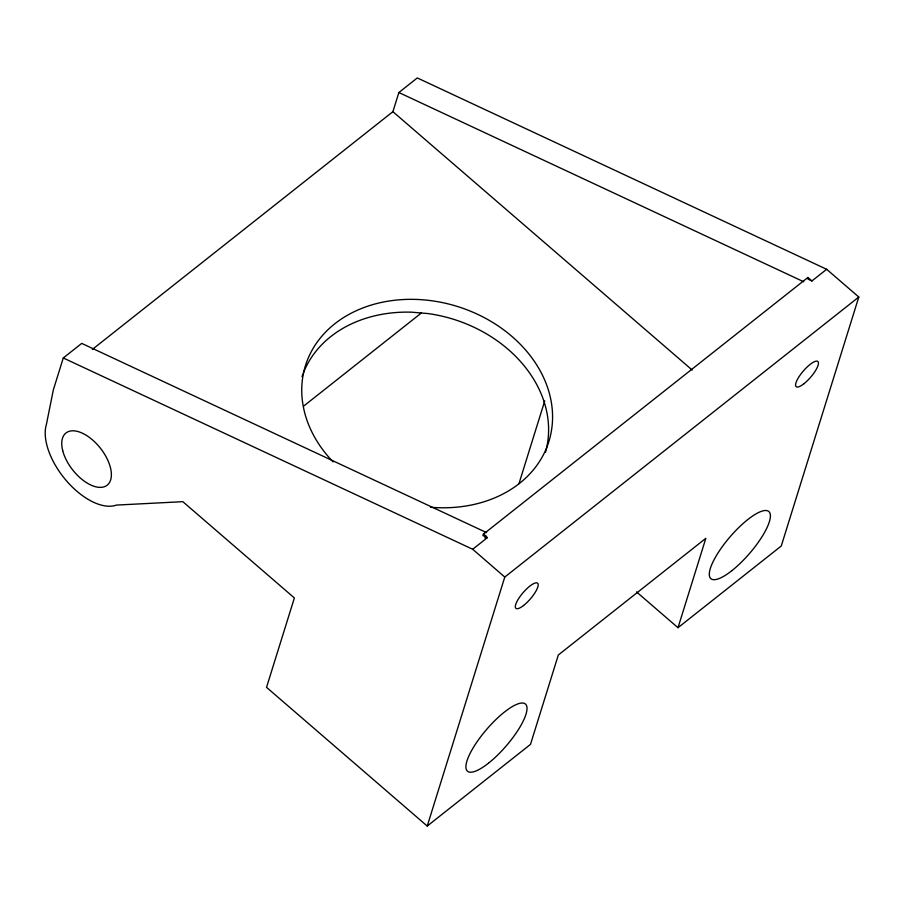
<?xml version="1.0" encoding="UTF-8"?>
<svg xmlns="http://www.w3.org/2000/svg" width="904" height="904" viewBox="0 0 904 904"><rect width="100%" height="100%" fill="white"/><g stroke="black" fill="none" stroke-linecap="round" stroke-linejoin="round"><path stroke-width="1.36" d="M486.634 532.648L81.722 343.384L63.28 357.973L53.336 389.895L46.409 424.417A55.426 29.357 51.7 0 0 66.58 480.951A55.426 29.357 51.7 0 0 116.401 505.087L182.834 501.675L294.376 597.962L266.533 687.345L427.23 826.064L530.49 744.387L558.333 654.993L705.832 538.321L678 627.704L636.495 591.883M92.332 349.43L392.901 111.678L398.867 92.524L417.298 77.936L826.663 269.29L858.8 297.032L781.248 546.027L678 627.704M826.663 269.29L811.916 280.952L807.894 277.483L483.38 534.185L482.939 535.563L487.392 537.654L472.702 549.27L63.28 357.973M484.951 538.038L485.787 535.349M518.964 483.651L544.728 400.935M427.23 826.064L504.782 577.057L858.8 297.032M807.464 278.873L807.894 277.483M303.71 406.065L421.354 312.999M808.571 279.392L811.916 280.952M398.867 92.524L803.769 281.788M392.901 111.678L692.193 370.041M483.38 534.185L487.392 537.654M472.702 549.27L504.782 577.057M333.079 461.876A127.487 101.689 17.3 0 1 368.064 306.083A127.487 101.689 17.3 0 1 548.412 390.087A127.487 101.689 17.3 0 1 430.462 507.246M302.026 376.674A127.487 101.689 17.3 0 1 302.908 374.166M303.382 372.923A127.487 101.689 17.3 0 1 411.67 312.185L428.078 313.575A127.487 101.689 17.3 0 1 545.519 452.181M488.51 763.157A44.341 12.803 -49.2 0 0 525.992 704.634A44.341 12.803 -49.2 0 0 474.894 745.054A44.341 12.803 -49.2 0 0 488.51 763.157M731.901 570.627A44.341 12.803 -49.2 0 0 769.383 512.116A44.341 12.803 -49.2 0 0 718.284 552.525A44.341 12.803 -49.2 0 0 731.901 570.627M804.029 383.658A16.634 4.802 -49.2 0 0 818.086 361.713A16.634 4.802 -49.2 0 0 798.921 376.878A16.634 4.802 -49.2 0 0 804.029 383.658M523.552 605.51A16.634 4.802 -49.2 0 0 537.869 583.487A16.634 4.802 -49.2 0 0 518.806 598.335A16.634 4.802 -49.2 0 0 523.552 605.51M62.715 450.655A33.256 17.617 51.7 0 0 104.468 486.691A33.256 17.617 51.7 0 0 92.547 439.943A33.256 17.617 51.7 0 0 62.715 450.655"/></g></svg>
